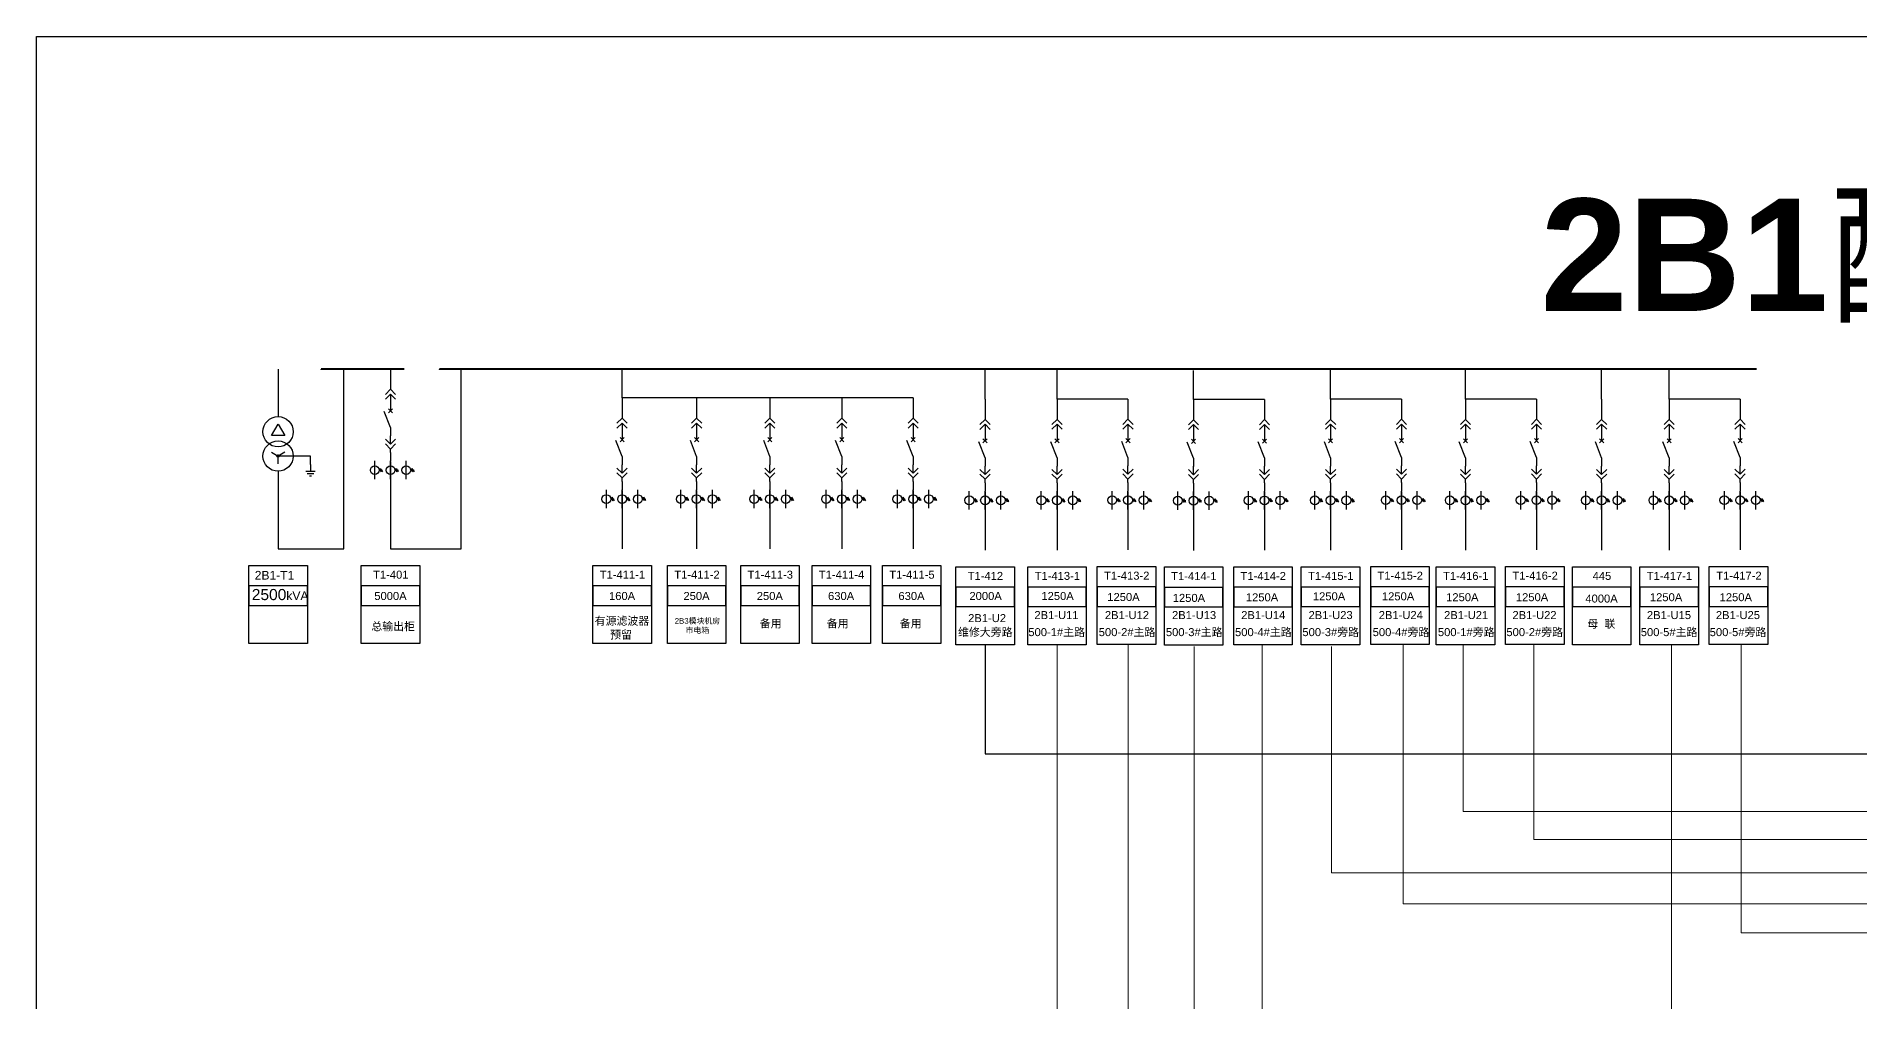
# Model space of a CAD drawing. Header units: millimetres. Extents: x -3460 to -460, y 6070 to 9130.
# Drawn here: x -1830 to -1667.6, y 7591.9 to 7677.9 of the extents above; entities that cross this region are included whole.
import ezdxf
from ezdxf.enums import TextEntityAlignment as Align

# ---------------------------------------------------------------- set-up
doc = ezdxf.new("R2010")
doc.units = ezdxf.units.MM
doc.header["$LTSCALE"] = 1000
doc.header["$MEASUREMENT"] = 0
doc.linetypes.add('CENTER', pattern=[2, 1.25, -0.25, 0.25, -0.25])
doc.linetypes.add('CONTINOUS', pattern=[0])
doc.styles.get("Standard").update_dxf_attribs({"font": 'arial.ttf'})

# ---------------------------------------------------------------- blocks, each defined once
blk = doc.blocks.new('DYDQAA05')
at = {"color": 0}
blk.add_lwpolyline([(0, 0), (0, -7)], dxfattribs=at)
blk = doc.blocks.new('DYDQAA03')
at = {"color": 0}
for points in [[(0, 0), (0, -1.5)], [(-2.12, -3.62), (0, -1.5)], [(-2.12, -5.62), (0, -3.5)], [(2.12, -3.62), (0, -1.5)], [(2.12, -5.62), (0, -3.5)], [(0, -3.5), (0, -7)]]:
    blk.add_lwpolyline(points, dxfattribs=at)
blk = doc.blocks.new('DYDQAA09')
at = {"color": 0}
blk.add_lwpolyline([(0, 0), (0, -3.5)], dxfattribs=at)
blk.add_lwpolyline([(0, 0), (0, -3.5)], dxfattribs=at)
blk.add_lwpolyline([(0, 0), (0, -3.5)], dxfattribs=at)
blk.add_lwpolyline([(0, 0), (0, -3.5)], dxfattribs=at)
blk.add_lwpolyline([(0, 0), (0, -3.5)], dxfattribs=at)
blk.add_lwpolyline([(0, 0), (0, -3.5)], dxfattribs=at)
blk.add_lwpolyline([(0, 0), (0, -3.5)], dxfattribs=at)
blk.add_lwpolyline([(0, 0), (0, -3.5)], dxfattribs=at)
blk.add_lwpolyline([(0, 0), (0, -3.5)], dxfattribs=at)
blk = doc.blocks.new('DYDQ0201')
at = {"color": 0}
for points in [[(0.86, -0.86), (-0.86, 0.86)], [(-0.86, -0.86), (0.86, 0.86)], [(0, -7), (-2.61, -0.37)]]:
    blk.add_lwpolyline(points, dxfattribs=at)
blk = doc.blocks.new('DYDQAA04')
at = {"color": 0}
for points in [[(0, -3.5), (0, 0)], [(-2.12, -1.38), (0, -3.5)], [(-2.12, -3.38), (0, -5.5)], [(2.12, -1.38), (0, -3.5)], [(2.12, -3.38), (0, -5.5)], [(0, -7), (0, -5.5)]]:
    blk.add_lwpolyline(points, dxfattribs=at)
blk = doc.blocks.new('A$C03DD39B5')
for p, q in [((417, 475), (283, 392)), ((417, 422), (283, 339)), ((350, 333), (350, 467))]:
    blk.add_line(p, q)
blk.add_lwpolyline([(700, 167), (0, 167)])
blk.add_circle((350, 167), 167)

msp = doc.modelspace()

# ---------------------------------------------------------------- linework, layer by layer
at = {"color": 0}
for p, q in [((-1808.48, 7648.28, 12545.46), (-1808.48, 7644.04, 7934.54)), ((-1802.62, 7632.26, 7934.54), (-1802.62, 7648.28, 9719.92)), ((-1809.06, 7642.35, 7934.54), (-1808.48, 7643.36, 7934.54)), ((-1809.06, 7642.35, 7934.54), (-1808.48, 7643.36, 7934.54)), ((-1808.48, 7643.36, 7934.54), (-1807.89, 7642.35, 7934.54)), ((-1807.89, 7642.35, 7934.54), (-1809.06, 7642.35, 7934.54)), ((-1809.06, 7640.86, 7934.54), (-1808.48, 7640.52, 7934.54)), ((-1808.49, 7640.62, 7934.54), (-1808.58, 7640.53, 7934.54)), ((-1808.45, 7640.62, 7934.54), (-1808.57, 7640.49, 7934.54)), ((-1808.43, 7640.61, 7934.54), (-1808.57, 7640.47, 7934.54)), ((-1808.52, 7640.61, 7934.54), (-1808.57, 7640.56, 7934.54)), ((-1808.4, 7640.59, 7934.54), (-1808.55, 7640.44, 7934.54)), ((-1808.39, 7640.57, 7934.54), (-1808.53, 7640.43, 7934.54)), ((-1808.38, 7640.54, 7934.54), (-1808.5, 7640.42, 7934.54)), ((-1807.89, 7640.86, 7934.54), (-1808.48, 7640.52, 7934.54)), ((-1808.38, 7640.52, 7934.54), (-1808.48, 7640.42, 7934.54)), ((-1808.48, 7639.84, 7934.54), (-1808.48, 7640.52, 7934.54)), ((-1805.59, 7640.52, 7934.54), (-1808.48, 7640.52, 7934.54)), ((-1808.48, 7639.17, 7934.54), (-1808.48, 7632.26, 7934.54)), ((-1806, 7639.17, 7934.54), (-1805.19, 7639.17, 7934.54)), ((-1805.9, 7638.96, 7934.54), (-1805.29, 7638.96, 7934.54)), ((-1805.69, 7638.76, 7934.54), (-1805.49, 7638.76, 7934.54)), ((-1808.48, 7632.26, 7934.54), (-1802.62, 7632.26, 7934.54))]:
    msp.add_line(p, q, dxfattribs=at)
for p, q in [((-1792.17, 7632.26, 9719.92), (-1792.17, 7648.28, 9719.92)), ((-1777.84, 7645.7, 8336.69), (-1777.84, 7648.28, 9719.97)), ((-1745.51, 7645.59, 27689.88), (-1745.51, 7648.17, 29073.16)), ((-1739.1, 7645.6, 26998.24), (-1739.1, 7648.17, 28381.52)), ((-1726.94, 7645.57, 27689.88), (-1726.94, 7648.15, 29073.16)), ((-1714.73, 7645.6, 28384.25), (-1714.73, 7648.17, 29767.53)), ((-1702.72, 7645.6, 28384.25), (-1702.72, 7648.17, 29767.53)), ((-1690.59, 7645.6), (-1690.59, 7648.17, 1383.28)), ((-1684.57, 7645.6, -691.64), (-1684.57, 7648.17, 691.64)), ((-1751.91, 7645.7, 8336.65), (-1777.84, 7645.7, 8336.65)), ((-1732.78, 7645.6, 26998.24), (-1739.1, 7645.6, 26998.24)), ((-1720.62, 7645.57, 27689.88), (-1726.94, 7645.57, 27689.88)), ((-1708.42, 7645.6, 28384.25), (-1714.73, 7645.6, 28384.25)), ((-1696.4, 7645.6, 28384.25), (-1702.72, 7645.6, 28384.25)), ((-1678.26, 7645.6, -691.64), (-1684.57, 7645.6, -691.64)), ((-1798.46, 7640.04, 9719.92), (-1798.46, 7638.4, 9719.92)), ((-1798.46, 7638.4, 9719.92), (-1798.46, 7632.26, 9719.92)), ((-1777.84, 7637.46, 10537.86), (-1777.84, 7635.82, 10537.86)), ((-1771.2, 7637.46, 10537.86), (-1771.2, 7635.82, 10537.86)), ((-1764.67, 7637.46, 10537.86), (-1764.67, 7635.82, 10537.86)), ((-1758.26, 7637.46, 10537.86), (-1758.26, 7635.82, 10537.86)), ((-1751.91, 7637.46, 10537.86), (-1751.91, 7635.82, 10537.86)), ((-1745.51, 7637.35, 29891.09), (-1745.51, 7635.71, 29891.09)), ((-1739.1, 7637.36, 29199.46), (-1739.1, 7635.72, 29199.46)), ((-1732.78, 7637.37, 29891.09), (-1732.78, 7635.73, 29891.09)), ((-1726.94, 7637.33, 29891.09), (-1726.94, 7635.69, 29891.09)), ((-1720.62, 7637.35, 30582.73), (-1720.62, 7635.71, 30582.73)), ((-1714.73, 7637.36, 30585.46), (-1714.73, 7635.72, 30585.46)), ((-1708.42, 7637.37, 31277.1), (-1708.42, 7635.73, 31277.1)), ((-1702.72, 7637.36, 30585.46), (-1702.72, 7635.72, 30585.46)), ((-1696.4, 7637.37, 31277.1), (-1696.4, 7635.73, 31277.1)), ((-1690.59, 7637.36, 2201.21), (-1690.59, 7635.72, 2201.21)), ((-1684.57, 7637.36, 1509.58), (-1684.57, 7635.72, 1509.58)), ((-1678.26, 7637.37, 2201.21), (-1678.26, 7635.73, 2201.21)), ((-1777.84, 7635.82, 10537.86), (-1777.84, 7632.26, 10537.86)), ((-1771.2, 7635.82, 10537.86), (-1771.2, 7632.26, 10537.86)), ((-1764.67, 7635.82, 10537.86), (-1764.67, 7632.26, 10537.86)), ((-1758.26, 7635.82, 10537.86), (-1758.26, 7632.26, 10537.86)), ((-1751.91, 7635.82, 10537.86), (-1751.91, 7632.26, 10537.86)), ((-1745.51, 7635.71, 29891.09), (-1745.51, 7632.15, 29891.09)), ((-1739.1, 7635.72, 29199.46), (-1739.1, 7632.15, 29199.46)), ((-1732.78, 7635.73, 29891.09), (-1732.78, 7632.17, 29891.09)), ((-1726.94, 7635.69, 29891.09), (-1726.94, 7632.12, 29891.09)), ((-1720.62, 7635.71, 30582.73), (-1720.62, 7632.14, 30582.73)), ((-1714.73, 7635.72, 30585.46), (-1714.73, 7632.15, 30585.46)), ((-1708.42, 7635.73, 31277.1), (-1708.42, 7632.17, 31277.1)), ((-1702.72, 7635.72, 30585.46), (-1702.72, 7632.15, 30585.46)), ((-1696.4, 7635.73, 31277.1), (-1696.4, 7632.17, 31277.1)), ((-1690.59, 7635.72, 2201.21), (-1690.59, 7632.15, 2201.21)), ((-1684.57, 7635.72, 1509.58), (-1684.57, 7632.15, 1509.58)), ((-1678.26, 7635.73, 2201.21), (-1678.26, 7632.17, 2201.21)), ((-1798.46, 7632.26, 9719.92), (-1792.17, 7632.26, 9719.92))]:
    msp.add_line(p, q)
at = {"color": 0, "linetype": 'CENTER', "ltscale": 0.5}
msp.add_line((-1805.59, 7639.78, 7934.54), (-1805.59, 7640.52, 7934.54), dxfattribs=at)
at = {"lineweight": 20}
msp.add_line((-1745.51, 7623.71, 29073.16), (-1745.51, 7623.71, 29073.16), dxfattribs=at)
at = {"color": 5, "lineweight": 30}
for p, q in [((-1745.51, 7623.71, 29073.16), (-1745.51, 7613.99)), ((-1745.51, 7613.99), (-1557.25, 7613.99))]:
    msp.add_line(p, q, dxfattribs=at)
at = {"color": 6, "lineweight": 20}
for p, q in [((-1739.09, 7623.65), (-1739.09, 7562.1)), ((-1732.77, 7623.67), (-1732.77, 7565.04)), ((-1726.89, 7623.57), (-1726.89, 7568.24)), ((-1720.82, 7623.75), (-1720.82, 7571.7)), ((-1684.38, 7623.63), (-1684.38, 7561.55))]:
    msp.add_line(p, q, dxfattribs=at)
at = {"color": 3, "lineweight": 20}
for p, q in [((-1714.66, 7623.57), (-1714.66, 7603.39)), ((-1708.27, 7623.75), (-1708.27, 7600.63)), ((-1702.91, 7623.77), (-1702.91, 7608.85)), ((-1696.62, 7623.74), (-1696.62, 7606.36)), ((-1678.15, 7623.73), (-1678.15, 7598.03)), ((-1702.91, 7608.85), (-1565.96, 7608.85)), ((-1696.62, 7606.36), (-1576.95, 7606.36)), ((-1714.66, 7603.39), (-1592.28, 7603.39)), ((-1708.27, 7600.63), (-1606.08, 7600.63)), ((-1678.15, 7598.03), (-1618.88, 7598.03))]:
    msp.add_line(p, q, dxfattribs=at)
at = {"color": 1, "lineweight": 30, "ltscale": 0.002916}
msp.add_lwpolyline([(-1830, 7677.91), (-1483.92, 7677.91), (-1483.92, 7350), (-1830, 7350)], close=True, dxfattribs=at)
at = {"color": 1, "lineweight": 40, "ltscale": 100, "elevation": 9719.92}
for points in [[(-1797.26, 7648.28), (-1804.63, 7648.28), (-1804.63, 7648.28)], [(-1676.79, 7648.28), (-1794.1, 7648.28), (-1794.1, 7648.28)]]:
    msp.add_lwpolyline(points, dxfattribs=at)
at = {"color": 0, "elevation": 7934.54}
msp.add_lwpolyline([(-1805.59, 7639.78), (-1805.59, 7639.17)], dxfattribs=at)
for points, elevation in [([(-1811.08, 7630.77), (-1805.87, 7630.77), (-1805.87, 7623.82), (-1811.08, 7623.82)], 12486.12), ([(-1801.07, 7630.77), (-1795.86, 7630.77), (-1795.86, 7623.82), (-1801.07, 7623.82)], 8901.98), ([(-1780.44, 7630.77), (-1775.23, 7630.77), (-1775.23, 7623.82), (-1780.44, 7623.82)], 9719.92), ([(-1773.8, 7630.77), (-1768.59, 7630.77), (-1768.59, 7623.82), (-1773.8, 7623.82)], 9719.92), ([(-1767.27, 7630.77), (-1762.06, 7630.77), (-1762.06, 7623.82), (-1767.27, 7623.82)], 9719.92), ([(-1760.92, 7630.77), (-1755.71, 7630.77), (-1755.71, 7623.82), (-1760.92, 7623.82)], 9719.92), ([(-1754.65, 7630.77), (-1749.45, 7630.77), (-1749.45, 7623.82), (-1754.65, 7623.82)], 9719.92), ([(-1748.11, 7630.66), (-1742.9, 7630.66), (-1742.9, 7623.71), (-1748.11, 7623.71)], 29073.16), ([(-1741.7, 7630.66), (-1736.49, 7630.66), (-1736.49, 7623.71), (-1741.7, 7623.71)], 28381.52), ([(-1735.52, 7630.68), (-1730.31, 7630.68), (-1730.31, 7623.72), (-1735.52, 7623.72)], 29073.16), ([(-1729.54, 7630.64), (-1724.34, 7630.64), (-1724.34, 7623.68), (-1729.54, 7623.68)], 29073.16), ([(-1723.36, 7630.65), (-1718.15, 7630.65), (-1718.15, 7623.7), (-1723.36, 7623.7)], 29764.79), ([(-1717.34, 7630.66), (-1712.13, 7630.66), (-1712.13, 7623.71), (-1717.34, 7623.71)], 29767.53), ([(-1711.16, 7630.68), (-1705.95, 7630.68), (-1705.95, 7623.72), (-1711.16, 7623.72)], 30459.16), ([(-1705.32, 7630.66), (-1700.11, 7630.66), (-1700.11, 7623.71), (-1705.32, 7623.71)], 29767.53), ([(-1699.14, 7630.68), (-1693.93, 7630.68), (-1693.93, 7623.72), (-1699.14, 7623.72)], 30459.16), ([(-1693.19, 7630.66), (-1687.98, 7630.66), (-1687.98, 7623.71), (-1693.19, 7623.71)], 1383.28), ([(-1687.18, 7630.66), (-1681.97, 7630.66), (-1681.97, 7623.71), (-1687.18, 7623.71)], 691.64), ([(-1681, 7630.68), (-1675.79, 7630.68), (-1675.79, 7623.72), (-1681, 7623.72)], 1383.28), ([(-1811.08, 7627.22), (-1805.87, 7627.22), (-1805.87, 7628.95), (-1811.08, 7628.95)], 12486.12), ([(-1801.07, 7627.22), (-1795.86, 7627.22), (-1795.86, 7628.95), (-1801.07, 7628.95)], 8901.98), ([(-1780.44, 7627.22), (-1775.23, 7627.22), (-1775.23, 7628.95), (-1780.44, 7628.95)], 9719.92), ([(-1773.8, 7627.22), (-1768.59, 7627.22), (-1768.59, 7628.95), (-1773.8, 7628.95)], 9719.92), ([(-1767.27, 7627.22), (-1762.06, 7627.22), (-1762.06, 7628.95), (-1767.27, 7628.95)], 9719.92), ([(-1760.92, 7627.22), (-1755.71, 7627.22), (-1755.71, 7628.95), (-1760.92, 7628.95)], 9719.92), ([(-1754.65, 7627.22), (-1749.45, 7627.22), (-1749.45, 7628.95), (-1754.65, 7628.95)], 9719.92), ([(-1748.11, 7627.11), (-1742.9, 7627.11), (-1742.9, 7628.84), (-1748.11, 7628.84)], 29073.16), ([(-1741.7, 7627.11), (-1736.49, 7627.11), (-1736.49, 7628.85), (-1741.7, 7628.85)], 28381.52), ([(-1735.52, 7627.13), (-1730.31, 7627.13), (-1730.31, 7628.86), (-1735.52, 7628.86)], 29073.16), ([(-1729.54, 7627.08), (-1724.34, 7627.08), (-1724.34, 7628.82), (-1729.54, 7628.82)], 29073.16), ([(-1723.36, 7627.1), (-1718.15, 7627.1), (-1718.15, 7628.84), (-1723.36, 7628.84)], 29764.79), ([(-1717.34, 7627.11), (-1712.13, 7627.11), (-1712.13, 7628.85), (-1717.34, 7628.85)], 29767.53), ([(-1711.16, 7627.13), (-1705.95, 7627.13), (-1705.95, 7628.86), (-1711.16, 7628.86)], 30459.16), ([(-1705.32, 7627.11), (-1700.11, 7627.11), (-1700.11, 7628.85), (-1705.32, 7628.85)], 29767.53), ([(-1699.14, 7627.13), (-1693.93, 7627.13), (-1693.93, 7628.86), (-1699.14, 7628.86)], 30459.16), ([(-1693.19, 7627.11), (-1687.98, 7627.11), (-1687.98, 7628.85), (-1693.19, 7628.85)], 1383.28), ([(-1687.18, 7627.11), (-1681.97, 7627.11), (-1681.97, 7628.85), (-1687.18, 7628.85)], 691.64), ([(-1681, 7627.13), (-1675.79, 7627.13), (-1675.79, 7628.86), (-1681, 7628.86)], 1383.28)]:
    msp.add_lwpolyline(points, close=True, dxfattribs=dict(elevation=elevation))
at = {"color": 0, "linetype": 'CONTINOUS'}
for centre in [(-1808.48, 7642.69, 7934.54), (-1808.48, 7640.52, 7934.54)]:
    msp.add_circle(centre, 1.35, dxfattribs=at)
at = {"color": 0}
msp.add_circle((-1808.48, 7640.52, 7934.54), 0.101, dxfattribs=at)

# ---------------------------------------------------------------- block references
at = {"xscale": 0.2128954749704126, "yscale": 0.2128954749704126, "zscale": 0.2128954749704126}
for name, p in [('DYDQAA05', (-1798.46, 7648.28, 7518.71)), ('DYDQAA03', (-1798.46, 7646.79, 7518.71)), ('DYDQAA09', (-1798.46, 7645.3, 7518.71)), ('DYDQAA05', (-1777.84, 7645.7, 8336.65)), ('DYDQAA05', (-1771.2, 7645.7, 8336.65)), ('DYDQAA05', (-1764.67, 7645.7, 8336.65)), ('DYDQAA05', (-1758.26, 7645.7, 8336.65)), ('DYDQAA05', (-1751.91, 7645.7, 8336.65)), ('DYDQAA05', (-1745.51, 7645.59, 27689.88)), ('DYDQAA05', (-1739.1, 7645.6, 26998.24)), ('DYDQAA05', (-1732.78, 7645.6, 27689.88)), ('DYDQAA05', (-1726.94, 7645.57, 27689.88)), ('DYDQAA05', (-1720.62, 7645.57, 28381.52)), ('DYDQAA05', (-1714.73, 7645.6, 28384.25)), ('DYDQAA05', (-1708.42, 7645.6, 29075.89)), ('DYDQAA05', (-1702.72, 7645.6, 28384.25)), ('DYDQAA05', (-1696.4, 7645.6, 29075.89)), ('DYDQAA05', (-1690.59, 7645.6)), ('DYDQAA05', (-1684.57, 7645.6, -691.64)), ('DYDQAA05', (-1678.26, 7645.6)), ('DYDQ0201', (-1798.46, 7644.56, 7518.71)), ('DYDQAA03', (-1777.84, 7644.21, 8336.65)), ('DYDQAA03', (-1771.2, 7644.21, 8336.65)), ('DYDQAA03', (-1764.67, 7644.21, 8336.65)), ('DYDQAA03', (-1758.26, 7644.21, 8336.65)), ('DYDQAA03', (-1751.91, 7644.21, 8336.65)), ('DYDQAA03', (-1745.51, 7644.1, 27689.88)), ('DYDQAA03', (-1739.1, 7644.11, 26998.24)), ('DYDQAA03', (-1732.78, 7644.12, 27689.88)), ('DYDQAA03', (-1726.94, 7644.08, 27689.88)), ('DYDQAA03', (-1720.62, 7644.09, 28381.52)), ('DYDQAA03', (-1714.73, 7644.11, 28384.25)), ('DYDQAA03', (-1708.42, 7644.12, 29075.89)), ('DYDQAA03', (-1702.72, 7644.11, 28384.25)), ('DYDQAA03', (-1696.4, 7644.12, 29075.89)), ('DYDQAA03', (-1690.59, 7644.11)), ('DYDQAA03', (-1684.57, 7644.11, -691.64)), ('DYDQAA03', (-1678.26, 7644.12)), ('DYDQAA04', (-1798.46, 7642.32, 7518.71)), ('DYDQAA09', (-1798.46, 7643.07, 7518.71)), ('DYDQ0201', (-1777.84, 7641.98, 8336.65)), ('DYDQAA09', (-1777.84, 7642.72, 8336.65)), ('DYDQ0201', (-1771.2, 7641.98, 8336.65)), ('DYDQAA09', (-1771.2, 7642.72, 8336.65)), ('DYDQ0201', (-1764.67, 7641.98, 8336.65)), ('DYDQAA09', (-1764.67, 7642.72, 8336.65)), ('DYDQ0201', (-1758.26, 7641.98, 8336.65)), ('DYDQAA09', (-1758.26, 7642.72, 8336.65)), ('DYDQ0201', (-1751.91, 7641.98, 8336.65)), ('DYDQAA09', (-1751.91, 7642.72, 8336.65)), ('DYDQ0201', (-1745.51, 7641.87, 27689.88)), ('DYDQAA09', (-1745.51, 7642.61, 27689.88)), ('DYDQ0201', (-1739.1, 7641.87, 26998.24)), ('DYDQAA09', (-1739.1, 7642.62, 26998.24)), ('DYDQ0201', (-1732.78, 7641.89, 27689.88)), ('DYDQAA09', (-1732.78, 7642.63, 27689.88)), ('DYDQ0201', (-1726.94, 7641.84, 27689.88)), ('DYDQAA09', (-1726.94, 7642.59, 27689.88)), ('DYDQ0201', (-1720.62, 7641.86, 28381.52)), ('DYDQAA09', (-1720.62, 7642.6, 28381.52)), ('DYDQ0201', (-1714.73, 7641.87, 28384.25)), ('DYDQAA09', (-1714.73, 7642.62, 28384.25)), ('DYDQ0201', (-1708.42, 7641.89, 29075.89)), ('DYDQAA09', (-1708.42, 7642.63, 29075.89)), ('DYDQ0201', (-1702.72, 7641.87, 28384.25)), ('DYDQAA09', (-1702.72, 7642.62, 28384.25)), ('DYDQ0201', (-1696.4, 7641.89, 29075.89)), ('DYDQAA09', (-1696.4, 7642.63, 29075.89)), ('DYDQ0201', (-1690.59, 7641.87)), ('DYDQAA09', (-1690.59, 7642.61)), ('DYDQ0201', (-1684.57, 7641.87, -691.64)), ('DYDQAA09', (-1684.57, 7642.62, -691.64)), ('DYDQ0201', (-1678.26, 7641.89)), ('DYDQAA09', (-1678.26, 7642.63)), ('DYDQAA09', (-1798.46, 7640.83, 7518.71)), ('DYDQAA09', (-1777.84, 7640.49, 8336.65)), ('DYDQAA09', (-1771.2, 7640.49, 8336.65)), ('DYDQAA09', (-1764.67, 7640.49, 8336.65)), ('DYDQAA09', (-1758.26, 7640.49, 8336.65)), ('DYDQAA09', (-1751.91, 7640.49, 8336.65)), ('DYDQAA09', (-1745.51, 7640.38, 27689.88)), ('DYDQAA09', (-1739.1, 7640.38, 26998.24)), ('DYDQAA09', (-1732.78, 7640.4, 27689.88)), ('DYDQAA09', (-1726.94, 7640.35, 27689.88)), ('DYDQAA09', (-1720.62, 7640.37, 28381.52)), ('DYDQAA09', (-1714.73, 7640.38, 28384.25)), ('DYDQAA09', (-1708.42, 7640.4, 29075.89)), ('DYDQAA09', (-1702.72, 7640.38, 28384.25)), ('DYDQAA09', (-1696.4, 7640.4, 29075.89)), ('DYDQAA09', (-1690.59, 7640.38)), ('DYDQAA09', (-1684.57, 7640.38, -691.64)), ('DYDQAA09', (-1678.26, 7640.4)), ('DYDQAA04', (-1777.84, 7639.74, 8336.65)), ('DYDQAA04', (-1771.2, 7639.74, 8336.65)), ('DYDQAA04', (-1764.67, 7639.74, 8336.65)), ('DYDQAA04', (-1758.26, 7639.74, 8336.65)), ('DYDQAA04', (-1751.91, 7639.74, 8336.65)), ('DYDQAA04', (-1745.51, 7639.63, 27689.88)), ('DYDQAA04', (-1739.1, 7639.63, 26998.24)), ('DYDQAA04', (-1732.78, 7639.65, 27689.88)), ('DYDQAA04', (-1726.94, 7639.61, 27689.88)), ('DYDQAA04', (-1720.62, 7639.62, 28381.52)), ('DYDQAA04', (-1714.73, 7639.63, 28384.25)), ('DYDQAA04', (-1708.42, 7639.65, 29075.89)), ('DYDQAA04', (-1702.72, 7639.63, 28384.25)), ('DYDQAA04', (-1696.4, 7639.65, 29075.89)), ('DYDQAA04', (-1690.59, 7639.63)), ('DYDQAA04', (-1684.57, 7639.63, -691.64)), ('DYDQAA04', (-1678.26, 7639.65)), ('DYDQAA09', (-1777.84, 7638.25, 8336.65)), ('DYDQAA09', (-1771.2, 7638.25, 8336.65)), ('DYDQAA09', (-1764.67, 7638.25, 8336.65)), ('DYDQAA09', (-1758.26, 7638.25, 8336.65)), ('DYDQAA09', (-1751.91, 7638.25, 8336.65)), ('DYDQAA09', (-1745.51, 7638.14, 27689.88)), ('DYDQAA09', (-1739.1, 7638.14, 26998.24)), ('DYDQAA09', (-1732.78, 7638.16, 27689.88)), ('DYDQAA09', (-1726.94, 7638.12, 27689.88)), ('DYDQAA09', (-1720.62, 7638.13, 28381.52)), ('DYDQAA09', (-1714.73, 7638.14, 28384.25)), ('DYDQAA09', (-1708.42, 7638.16, 29075.89)), ('DYDQAA09', (-1702.72, 7638.14, 28384.25)), ('DYDQAA09', (-1696.4, 7638.16, 29075.89)), ('DYDQAA09', (-1690.59, 7638.14)), ('DYDQAA09', (-1684.57, 7638.14, -691.64)), ('DYDQAA09', (-1678.26, 7638.16))]:
    msp.add_blockref(name, p, dxfattribs=at)
at = {"linetype": 'Continuous', "xscale": 0.002338875, "yscale": 0.002338875, "zscale": 0.002338875, "rotation": 270}
for p in [(-1800.26, 7640.09, 9719.92), (-1798.85, 7640.09, 9719.92), (-1797.45, 7640.09, 9719.92), (-1779.63, 7637.51, 10537.86), (-1778.23, 7637.51, 10537.86), (-1776.82, 7637.51, 10537.86), (-1772.99, 7637.51, 10537.86), (-1771.59, 7637.51, 10537.86), (-1770.18, 7637.51, 10537.86), (-1766.46, 7637.51, 10537.86), (-1765.06, 7637.51, 10537.86), (-1763.65, 7637.51, 10537.86), (-1760.06, 7637.51, 10537.86), (-1758.65, 7637.51, 10537.86), (-1757.25, 7637.51, 10537.86), (-1753.71, 7637.51, 10537.86), (-1752.3, 7637.51, 10537.86), (-1750.9, 7637.51, 10537.86), (-1747.3, 7637.4, 29891.09), (-1745.9, 7637.4, 29891.09), (-1744.49, 7637.4, 29891.09), (-1740.89, 7637.4, 29199.46), (-1739.49, 7637.4, 29199.46), (-1738.08, 7637.4, 29199.46), (-1734.57, 7637.41, 29891.09), (-1733.17, 7637.41, 29891.09), (-1731.77, 7637.41, 29891.09), (-1728.73, 7637.37, 29891.09), (-1727.33, 7637.37, 29891.09), (-1725.93, 7637.37, 29891.09), (-1722.42, 7637.39, 30582.73), (-1721.01, 7637.39, 30582.73), (-1719.61, 7637.39, 30582.73), (-1716.53, 7637.4, 30585.46), (-1715.12, 7637.4, 30585.46), (-1713.72, 7637.4, 30585.46), (-1710.21, 7637.41, 31277.1), (-1708.81, 7637.41, 31277.1), (-1707.4, 7637.41, 31277.1), (-1704.51, 7637.4, 30585.46), (-1703.11, 7637.4, 30585.46), (-1701.7, 7637.4, 30585.46), (-1698.19, 7637.41, 31277.1), (-1696.79, 7637.41, 31277.1), (-1695.39, 7637.41, 31277.1), (-1692.38, 7637.4, 2201.21), (-1690.98, 7637.4, 2201.21), (-1689.57, 7637.4, 2201.21), (-1686.37, 7637.4, 1509.58), (-1684.96, 7637.4, 1509.58), (-1683.56, 7637.4, 1509.58), (-1680.05, 7637.41, 2201.21), (-1678.65, 7637.41, 2201.21), (-1677.24, 7637.41, 2201.21)]:
    msp.add_blockref('A$C03DD39B5', p, dxfattribs=at)

# ---------------------------------------------------------------- texts
at = {"lineweight": 0}
for s, p in [('T1-401', (-1798.44, 7629.6, 7518.71)), ('T1-411-2', (-1771.17, 7629.6, 8336.65)), ('T1-411-3', (-1764.64, 7629.6, 8336.65)), ('T1-411-1', (-1777.81, 7629.6, 8336.65)), ('T1-411-4', (-1758.29, 7629.6, 8336.65)), ('T1-411-5', (-1752.02, 7629.6, 8336.65)), ('T1-412', (-1745.48, 7629.49, 27689.88)), ('T1-413-1', (-1739.07, 7629.49, 26998.24)), ('T1-413-2', (-1732.89, 7629.51, 27689.88)), ('T1-414-1', (-1726.91, 7629.47, 27689.88)), ('T1-414-2', (-1720.73, 7629.48, 28381.52)), ('T1-415-1', (-1714.71, 7629.49, 28384.25)), ('T1-415-2', (-1708.53, 7629.51, 29075.89)), ('T1-416-1', (-1702.69, 7629.49, 28384.25)), ('T1-416-2', (-1696.51, 7629.51, 29075.89)), ('445', (-1690.56, 7629.49)), ('T1-417-1', (-1684.55, 7629.49, -691.64)), ('T1-417-2', (-1678.36, 7629.51)), ('5000A', (-1798.47, 7627.7, 7518.71)), ('160A', (-1777.84, 7627.7, 8336.65)), ('250A', (-1771.21, 7627.7, 8336.65)), ('250A', (-1764.68, 7627.7, 8336.65)), ('630A', (-1758.33, 7627.7, 8336.65)), ('630A', (-1752.06, 7627.7, 8336.65)), ('2000A', (-1745.46, 7627.7, 8336.65)), ('1250A', (-1739.05, 7627.7, 8336.65)), ('1250A', (-1733.18, 7627.61, 8336.65)), ('1250A', (-1727.35, 7627.53, 8336.65)), ('1250A', (-1720.84, 7627.58, 8336.65)), ('1250A', (-1714.87, 7627.67, 8336.65)), ('1250A', (-1708.72, 7627.67, 8336.65)), ('1250A', (-1703, 7627.59, 8336.65)), ('1250A', (-1696.79, 7627.59, 8336.65)), ('4000A', (-1690.6, 7627.47, -20171.17)), ('1250A', (-1684.85, 7627.59, -20739.24)), ('1250A', (-1678.64, 7627.59, -20739.24)), ('总输出柜', (-1798.23, 7624.99, 7518.71)), ('有源滤波器', (-1777.85, 7625.48, 8715.45)), ('备用', (-1764.6, 7625.25, 8336.65)), ('备用', (-1758.63, 7625.25, 8336.65)), ('备用', (-1752.13, 7625.25, 8336.65)), ('2B1-U2', (-1745.33, 7625.73, 8336.65)), ('2B1-U11', (-1739.15, 7626, 30330.13)), ('2B1-U12', (-1732.87, 7626, 30330.13)), ('2B1-U13', (-1726.89, 7626, 30330.13)), ('2B1-U14', (-1720.73, 7626, 30330.13)), ('2B1-U23', (-1714.73, 7626, 30330.13)), ('2B1-U24', (-1708.48, 7626, 30330.13)), ('2B1-U21', (-1702.66, 7626, 30330.13)), ('2B1-U22', (-1696.57, 7626, 30330.13)), ('母  联', (-1690.62, 7625.22, -20171.17)), ('2B1-U15', (-1684.59, 7626, 30330.13)), ('2B1-U25', (-1678.45, 7626, 30330.13)), ('预留', (-1777.93, 7624.25, 8841.75)), ('维修大旁路', (-1745.49, 7624.48, 8336.65)), ('500-1#主路', (-1739.13, 7624.48, 29355.82)), ('500-2#主路', (-1732.86, 7624.48, 29355.82)), ('500-3#主路', (-1726.88, 7624.48, 29355.82)), ('500-4#主路', (-1720.72, 7624.48, 29355.82)), ('500-3#旁路', (-1714.72, 7624.48, 29355.82)), ('500-4#旁路', (-1708.46, 7624.48, 29355.82)), ('500-1#旁路', (-1702.65, 7624.48, 29355.82)), ('500-2#旁路', (-1696.55, 7624.48, 29355.82)), ('500-5#主路', (-1684.58, 7624.48, 29355.82)), ('500-5#旁路', (-1678.44, 7624.48, 29355.82))]:
    msp.add_text(s, height=0.713, dxfattribs=at).set_placement(p, align=Align.CENTER)
at = {"color": 0, "insert": (-1696.03, 7663.45, 29073.16), "char_height": 10, "attachment_point": 1}
msp.add_mtext('{\\fArial|b1|i0|c0|p34;2B1\\fSimSun|b1|i0|c134|p2;配电室}', dxfattribs=at)
at = {"width": 1.1343, "attachment_point": 1}
for s, insert, char_height in [('2B1-T1\\P', (-1810.56, 7630.29, 16486.08), 0.77), ('{\\H0.9x;2500\\H0.77778x;kVA\\P', (-1810.82, 7628.68, 11197.74), 1.1)]:
    msp.add_mtext(s, dxfattribs=dict(at, insert=insert, char_height=char_height))
at = {"color": 7, "lineweight": 0, "insert": (-1771.13, 7625.39), "char_height": 0.5, "width": 4.1302, "attachment_point": 5}
msp.add_mtext('2B3模块机房市电箱', dxfattribs=at)

doc.saveas('drawing.dxf')
